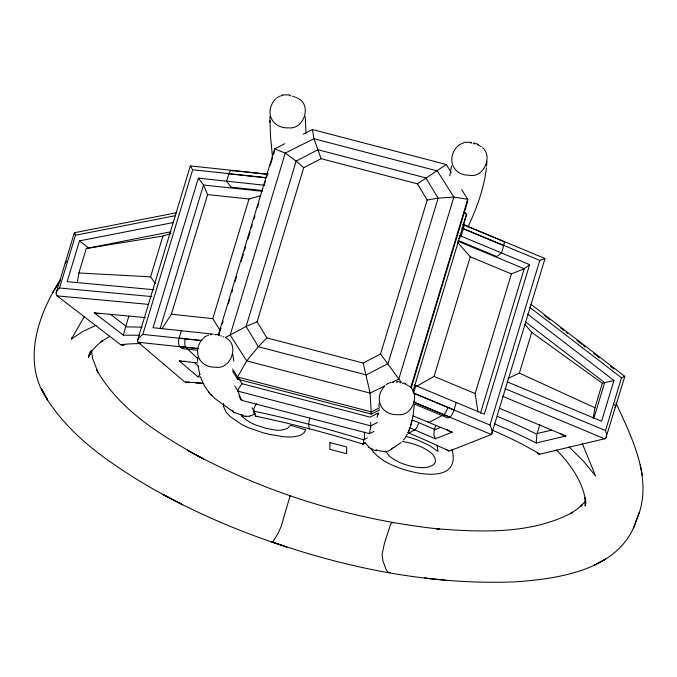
<?xml version="1.0" encoding="UTF-8"?>
<svg xmlns="http://www.w3.org/2000/svg" width="677" height="677" viewBox="0 0 677 677"><rect width="100%" height="100%" fill="white"/><g stroke="black" fill="none" stroke-linecap="round" stroke-linejoin="round"><path stroke-width="1.02" d="M74.309 232.964L75.502 235.215L59.525 288.004C57.41 289.688 54.541 293.446 57.08 295.874L120.675 344.72A268.659 77.516 22.1 0 1 140.325 343.569M139.149 335.267L123.307 335.149L125.567 326.923A293.395 85.184 22 0 1 142.085 327.287M274.608 149.431L274.625 148.898L284.772 143.702M312.419 130.356L312.444 129.544L446.295 164.494L451.237 172.533M446.278 165.036L446.295 164.494L417.438 183.839L321.093 158.672L303.719 167.727L257.099 321.744L266.84 337.882L363.194 363.041L380.559 353.986L427.187 199.969L417.438 183.839M411.303 387.65L467.663 201.475L467.714 199.317L461.672 189.501M60.591 279.719L56.809 285.838L60.617 279.677C37.853 314.213 21.334 362.652 47.602 400.014C71.745 437.376 109.598 462.992 147.061 485.544C191.185 511.101 238.253 531.377 286.743 547.041L272.036 541.905L272.078 542.336L273.068 541.507A73.962 6.787 -71 0 0 273.55 540.821L278.374 532.841L281.243 526.198L290.188 495.564L289.426 496.089M370.835 425.765L370.674 422.414M378.968 406.708L379.154 403.196M223.452 403.433L223.672 406.911L225.703 411.345A46.391 17.272 16.8 0 0 230.679 416.863L241.207 424.149A38.183 14.217 16.8 0 0 249.051 427.94L262.904 432.713A58.104 21.63 16.8 0 0 269.59 434.422L284.238 436.8A36.998 13.768 16.8 0 0 293.209 436.8A38.589 14.361 16.8 0 0 295.773 436.462A36.744 13.675 16.8 0 0 301.739 434.541L304.286 432.493L305.691 429.827L290.441 425.232L287.344 428.566L281.099 430.191A22.747 8.471 16.8 0 1 274.549 429.98L265.519 428.219L255.898 425.054A24.846 9.25 16.8 0 1 250.067 422.27L246.03 419.74A28.442 10.587 16.8 0 1 242.078 416.363L240.42 414.324M91.26 350.737L91.116 352.632L91.336 350.593M486.585 166.119L486.915 162.015M414.299 404.728L413.038 415.847L410.389 426.662M486.424 167.803C484.013 188.392 476.811 208.118 468.035 226.778M451.449 165.95L449.833 175.851M77.229 282.783L78.879 272.975L86.284 248.501L171.002 231.746M593.12 418.521L594.939 407.74L602.352 383.267L613.954 380.457L601.616 421.238L507.09 381.803M238.905 396.121L241.461 400.276L369.473 433.695L370.827 425.867L377.394 422.507M90.583 351.321L89.618 355.146L90.718 351.236M636.202 520.74C654.244 480.831 632.436 439.128 615.968 402.933M586.028 502.249L585.08 505.964L585.664 499.846L585.317 503.967L584.903 497.553L585.275 499.406C582.102 480.12 569.772 463.931 556.706 450.036M412.158 420.366L410.296 426.916M377.03 417.277L378.35 412.868L370.116 417.15L242.078 383.715L238.947 378.621M492.145 430.098A268.659 82.484 10.6 0 1 539.84 454.182L605.687 438.51L624.837 376.387L530.844 304.201M267.974 174.201L190.347 165.907L137.583 340.209L137.88 342.139M56.157 292.913L74.368 232.744M441.023 427.263L434.287 429.92L435.683 425.317M173.227 222.53L79.48 240.885L67.133 281.666L153.654 289.705M96.083 325.273L82.433 331.671L71.39 339.118L71.864 337.535M128.833 316.252L125.846 326.136L110.444 314.314M155.338 283.528L150.582 276.842L162.929 236.061L170.756 233.573M137.6 340.15L139.445 337.273L142.839 334.387L192.666 169.775L190.406 166.077M264.191 185.193L198.327 178.153L153.061 327.702L213.263 334.133M160.077 328.514L203.515 185.024L198.327 178.153M162.243 328.379L171.391 314.221L207.602 194.587L203.515 185.024L262.261 191.303M197.701 350.271L182.257 348.621L179.862 346.573A6.118 2.581 -83.9 0 1 179.126 338.051L181.343 330.723M232.439 171.019A6.118 2.581 -83.9 0 0 228.834 173.845L226.617 181.174L231.136 187.165L262.016 190.465M220.017 330.291L212.79 318.647L249.001 199.004L260.755 195.704M218.265 335.073L274.625 148.898L285.279 153.044L296.162 161.101L303.719 167.727M218.823 335.208L220.973 328.125M222.191 324.08L223.114 321.042M228.318 303.838L229.85 298.777M231.695 292.709L232.609 289.671M235.063 281.581L236.595 276.521M241.19 261.339L243.331 254.256M244.558 250.211L245.472 247.173M247.926 239.083L250.067 231.999M251.294 227.954L252.216 224.916M254.053 218.849L254.967 215.811M257.421 207.712L258.952 202.66M264.157 185.456L265.689 180.395M266.916 176.35L267.83 173.312M270.284 165.222L272.425 158.139M273.652 154.085L274.574 151.056M392.288 382.277L398.761 379.128L453.869 197.066L437.334 170.942L313.967 138.726L285.279 153.044L230.172 335.098L246.716 360.883L370.082 393.1L384.883 385.89C373.349 397.915 380.516 415.526 398.321 414.696C411.65 416.135 419.842 396.502 410.744 387.498L467.714 199.317L453.869 197.066L438.112 198.175L427.187 199.969M412.97 391.424L466.461 214.736M413.833 392.262L415.83 385.67M463.009 225.111A6.127 1.168 -68.7 0 1 463.381 228.598L461.096 236.129L458.456 238.659M416.77 386.178L434.059 376.429L470.278 256.786L457.754 242.594M414.375 404.025L447.92 417.997L449.934 417.1A6.118 1.489 -67.4 0 0 454.039 409.839L456.256 402.51M503.341 241.757A6.118 1.489 -67.4 0 1 503.747 245.641L501.53 252.97L496.791 256.541L458.456 240.572M477.979 412.124L475.169 393.549L511.389 273.914L524.184 268.769L529.617 264.665L459.353 235.401M480.442 413.258L524.184 268.769L457.601 241.029M529.617 264.665L484.343 414.214L414.087 384.951M544.985 258.69L491.485 434.473C493.254 432.459 491.231 427.788 489.953 425.029L539.789 260.425L544.934 258.504L463.728 224.654M508.08 378.367L519.369 373.145L531.716 332.365L524.887 324.385M539.806 424.64L537.115 433.542L551.476 430.166M593.805 418.454L604.646 382.64L525.682 321.99M606.338 437.494L606.567 434.422L605.509 430.58L621.486 377.791L624.736 376.497M434.287 429.92L433.839 434.846L435.429 438.798L452.194 432.188L413.165 415.932M463.423 224.476L466.419 214.863L464.236 211.326M434.406 429.565L434.211 430.149M377.741 415.196L378.367 413.266M272.036 541.905C350.043 569.086 432.925 585.207 515.772 581.831C560.226 578.615 621.164 569.687 636.498 519.843M89.99 352.895L88.382 357.405L90.963 351.955L88.848 355.51L92.419 350.28L96.913 345.388L102.371 340.802L100.848 341.961L109.716 336.334M633.545 528.17L639.147 512.387M71.39 339.118L84.38 316.498M406.395 435.87L407.3 434.177M200.02 374.389L197.946 376.776L179.287 360.926L197.625 362.88M405.472 437.325L403.467 440.067M584.877 501.691L580.417 506.65L582.102 504.839L576.787 509.392L570.449 513.631L572.708 512.354C531.233 534.491 481.922 532.19 436.453 528.762L439.297 529.05C351.295 519.547 264.868 492.949 187.284 450.213L203.633 459.074C163.064 436.741 120.21 411.269 96.667 369.845L97.911 372.232L92.546 358.345L91.59 350.635M266.84 337.882L258.335 346.734L246.716 360.883L237.542 376.979L237.492 379.137L371.343 414.087L379.645 409.839M275.793 98.766C264.081 110.783 270.935 128.706 289.02 127.877C302.627 129.375 310.921 108.735 300.8 100.128M389.927 572.454C385.788 573.131 385.255 565.244 383.36 562.443A73.937 20.632 -79.8 0 1 382.928 561.14L382.073 554.311L384.375 543.538L390.477 524.667L392.042 522.382L393.625 522.974M466.106 202.812L467.663 201.475M401.275 442.394L393.887 447.48M458.574 145.36C446.541 155.862 450.848 175.199 468.966 175.216C483.378 178.576 493.211 156.802 482.591 147.645M276.758 97.953L278.585 96.794M386.068 384.773L387.498 383.825M204.699 337.002C191.845 347.673 196.922 367.679 215.624 367.196C230.29 369.811 239.43 346.429 226.998 338.542M393.887 447.387L391.281 449.283A13.413 12.728 28.4 0 0 392.668 448.047M458.921 145.115L460.402 144.218M255.542 413.909L249.652 416.025M205.055 336.757L206.984 335.733M253.579 411.684L253.105 411.946M594.152 565.253L605.534 559.151L596.335 564.076M407.977 432.315A6.118 1.489 -67.4 0 0 408.823 433.043L414.798 429.903A6.118 1.489 -67.4 0 0 418.843 422.685L434.465 429.353M303.22 134.266L312.444 129.544L313.967 138.726L321.093 158.672M379.695 407.681L371.394 411.929L237.542 376.979L232.592 368.94M369.473 433.703L373.992 431.393M225.779 337.307L246.098 326.483L257.099 321.744M363.845 439.601L367.349 437.926M365.428 443.012L363.371 443.994L363.752 439.847A279.449 64.882 15.8 0 0 308.695 424.217A279.449 64.73 16.1 0 0 254.087 411.201L255.567 415.847L253.672 412.818M387.887 383.614L388.691 383.233M449.714 450.941L491.367 434.524L414.096 402.341M279.381 96.413L280.202 96.1M461.198 143.837L462.019 143.524M389.503 382.92L391.179 382.437M207.797 335.411L208.634 335.149M185.481 361.188L182.494 361.543L179.287 360.926M189.247 382.158L185.041 382.124A263.471 73.852 13.9 0 1 202.262 383.089M281.031 95.829L282.732 95.457M462.848 143.262L463.694 143.05M494.269 423.709L516.636 433.365L536.209 442.97L565.896 436.013L499.601 408.358M623.856 376.522L624.685 376.37M176.13 212.815L74.555 232.693L75.477 233.133M100.441 313.569L97.403 313.654L94.289 312.859L145.42 317.606M75.502 235.215L175.631 215.616M86.284 248.501L162.929 236.061M210.335 334.785L211.199 334.675M282.292 94.839L289.917 94.941M464.041 142.28L471.683 142.39M239.353 378.951L237.492 379.137L232.549 371.098M392.905 382.166L393.777 382.09M384.197 451.881L386.719 451.542A11.086 10.663 57.4 0 0 388.234 451.06L389.157 450.628A14.826 14.2 44.6 0 0 391.306 449.308M78.879 272.975L150.582 276.842M245.785 416.143L246.242 416.169M195.89 383.013L203.828 383.546M197.946 376.776L200.612 376.987M396.409 382.124L397.281 382.209M59.525 288.004L151.699 296.568M57.08 295.874L148.305 304.354M214.702 334.65L215.574 334.734M446.202 580.316L424.894 578.065L427.289 578.319M231.678 170.528L266.924 174.294M192.666 169.775L266.493 177.662M228.834 173.845L265.9 177.806M207.602 194.587L249.001 199.004M171.391 314.221L212.79 318.647M215.785 334.404L219.441 334.793M179.126 338.051L201.78 340.472M142.839 334.387L200.959 340.59M179.862 346.573L198.395 348.553M198.031 348.663L138.006 342.249L184.372 381.65M396.959 381.422L399.227 381.726M565.896 436.013L562.773 435.167L560.285 433.618M402.468 441.438L407.503 442.377A32.039 11.924 16.8 0 1 411.531 443.401L416.55 444.992A24.575 9.148 16.8 0 1 423.294 447.878L429.1 451.364A25.311 9.419 16.8 0 1 433.221 455.037L435.04 458.084L435.455 460.512A36.829 13.709 16.8 0 1 431.875 465.691L428.313 467.045A24.922 9.275 16.8 0 1 422.33 467.638M470.667 142.957L471.531 143.101M452.194 432.188L449.342 431.232L447.243 429.59M289.714 95.635L290.568 95.804M399.879 382.623L400.725 382.81M218.163 335.157L219.01 335.352M405.574 436.36L409.687 437.418A37.836 14.082 16.8 0 1 418.242 440.27L430.081 445.855L437.96 451.483L437.173 445.322M473.231 143.465L474.89 143.896M234.716 385.856L237.991 391.179L370.827 425.85M292.252 96.193L293.073 96.413M402.383 383.233L403.204 383.478M473.934 142.906L478.317 144.429M220.668 335.784L221.497 336.037M293.903 96.667L295.544 97.226M403.72 382.894L405.878 383.741M477.353 144.726L478.157 145.047M223.131 336.613L223.943 336.943M462.687 224.451L503.9 241.621M463.381 228.598L539.789 260.425M461.579 228.073L503.747 245.641M470.278 256.786L511.389 273.914M504.949 388.623L605.509 430.58M502.554 396.231L604.899 438.924M434.059 376.429L475.169 393.549M413.782 393.075L454.039 409.839M413.545 393.202L489.953 425.029M413.512 401.926L449.934 417.1M296.348 97.556L297.144 97.903M405.658 384.375L406.454 384.722M435.429 438.798L414.798 429.903A281.759 76.873 18.5 0 0 409.357 427.661M519.369 373.145L594.939 407.74M371.961 449.003L372.384 449.206M478.952 145.403L479.731 145.792M297.922 98.283L300.123 99.621M407.232 385.103L407.986 385.518M225.509 337.679L226.262 338.094M480.484 146.207L481.212 146.655M234.792 412.86L215.159 398.719L210.775 394.539M408.722 385.958L410.744 387.498M531.716 332.365L602.352 383.267M368.957 447.184L364.81 442.445M544.274 315.465L550.13 319.967M560.175 327.676L564.356 330.892M566.031 332.179L567.707 333.465M576.914 340.539L581.932 344.398M583.608 345.685L585.283 346.962M593.653 353.394L599.509 357.896M610.392 366.257L613.743 368.821M529.592 307.206L621.486 377.791M527.518 314.06L613.954 380.457M79.48 240.885L88.594 247.875M94.289 312.859L123.307 335.149M194.646 362.923L198.818 366.46M233.65 412.039L232.913 411.379A11.086 10.07 -46.5 0 1 232.219 410.609M569.035 446.896L583.802 461.562L595.582 476.007L582.415 443.824M198.149 359.047L185.938 347.369A6.118 2.581 -83.9 0 1 185.278 338.923M370.514 413.198L371.343 414.087L370.082 393.1L363.194 363.041M200.764 377.664L204.513 386.059L209.76 393.388M208.761 392.288L211.774 395.639M445.965 449.198L449.096 451.077A263.471 71.88 18.5 0 0 408.823 433.043M380.559 353.986L401.368 382.488M252.03 407.816L253.977 410.914M385.704 451.034L388.86 455.545A25.76 9.588 16.8 0 0 391.873 458.058L397.526 461.452A22.036 8.2 16.8 0 0 402.976 463.804L407.816 465.361A25.624 9.537 16.8 0 0 422.346 467.663M237.991 391.179L241.461 400.268M369.312 433.652L369.16 433.009M451.991 449.173C461.511 484.91 413.96 474.205 395.673 466.563A37.751 14.048 16.8 0 1 388.666 463.406A36.626 13.633 16.8 0 1 382.547 459.911L377.512 456.154L373.586 452.177A49.133 18.287 16.8 0 1 371.021 448.276M233.802 361.095L232.761 353.961M199.791 374.55L198.124 366.35M640.298 464.845L642.346 475.322M272.484 157.072L270.478 135.874L269.878 116.529M536.209 442.97L536.92 434.346A293.395 90.498 10.7 0 0 497.646 416.516M306.021 133.208L305.234 116.782M197.447 357.439L197.599 361.196M269.895 120.65L269.903 122.241M428.059 421.458A6.118 1.489 -67.4 0 0 428.913 422.49L443.765 414.696A6.118 1.489 -67.4 0 0 447.81 407.478M413.283 420.383A287.92 79.167 18.5 0 1 418.843 422.685M384.172 451.407A25.464 23.204 37.8 0 1 376.327 449.866M376.09 450.645A6.118 1.032 -72.3 0 1 375.727 449.926M376.048 450.831A27.562 25.074 37.3 0 1 372.308 449.384M371.901 449.122A18.905 17.864 40.3 0 1 368.872 447.302M242.248 414.806A25.464 21.994 -26.7 0 1 235.004 412.555M243.288 415.348A6.118 2.158 -78.6 0 1 242.002 415.627M245.743 416.355A27.562 23.78 -26.1 0 1 241.934 415.813M249.661 416.203A18.905 17.027 -32.6 0 1 246.216 416.313M539.874 454.089A6.491 3.258 -59.7 0 1 537.31 452.574M613.497 404.186A6.118 2.276 16.8 0 1 614.944 407.529M124.382 344.923A6.491 4.231 86.7 0 1 120.709 344.627M65.508 263.632A6.118 2.276 16.8 0 1 67.514 261.61M237.847 391.34A6.347 1.456 -54.1 0 1 242.061 383.8M464.083 212.925A6.364 2.42 -7.6 0 1 466.681 214.719M242.688 400.158A6.482 1.489 -54.1 0 1 241.799 400.556M257.835 416.186A6.431 2.615 -56 0 1 255.669 416.177A261.347 60.541 16.1 0 1 309.271 428.795A261.347 60.676 15.8 0 1 363.261 444.18M253.833 411.083A6.381 2.547 -55.9 0 1 256.617 403.788M309.685 428.6A6.118 0.584 -75.4 0 1 309.271 428.786L308.695 424.217A6.118 0.584 -75.4 0 1 309.863 417.988M362.83 444.34A6.431 1.515 86.5 0 1 362.093 443.41M364.353 432.163A6.381 1.447 86.3 0 1 363.887 439.898M329.961 442.597L329.809 449.291L346.59 453.675L346.742 446.981L329.961 442.597M296.162 161.101L246.098 326.483L258.335 346.734L366.249 374.914L388.048 363.549L438.112 198.175L425.884 177.924L317.962 149.735L296.162 161.101M408.849 430.792L408.121 432.561L409.661 428.854L408.849 430.792M58.924 282.351L52.671 292.862L58.924 282.351M182.646 504.754L163.182 494.599L182.646 504.754M47.602 400.014L41.373 388.598L47.602 400.014"/></g></svg>
